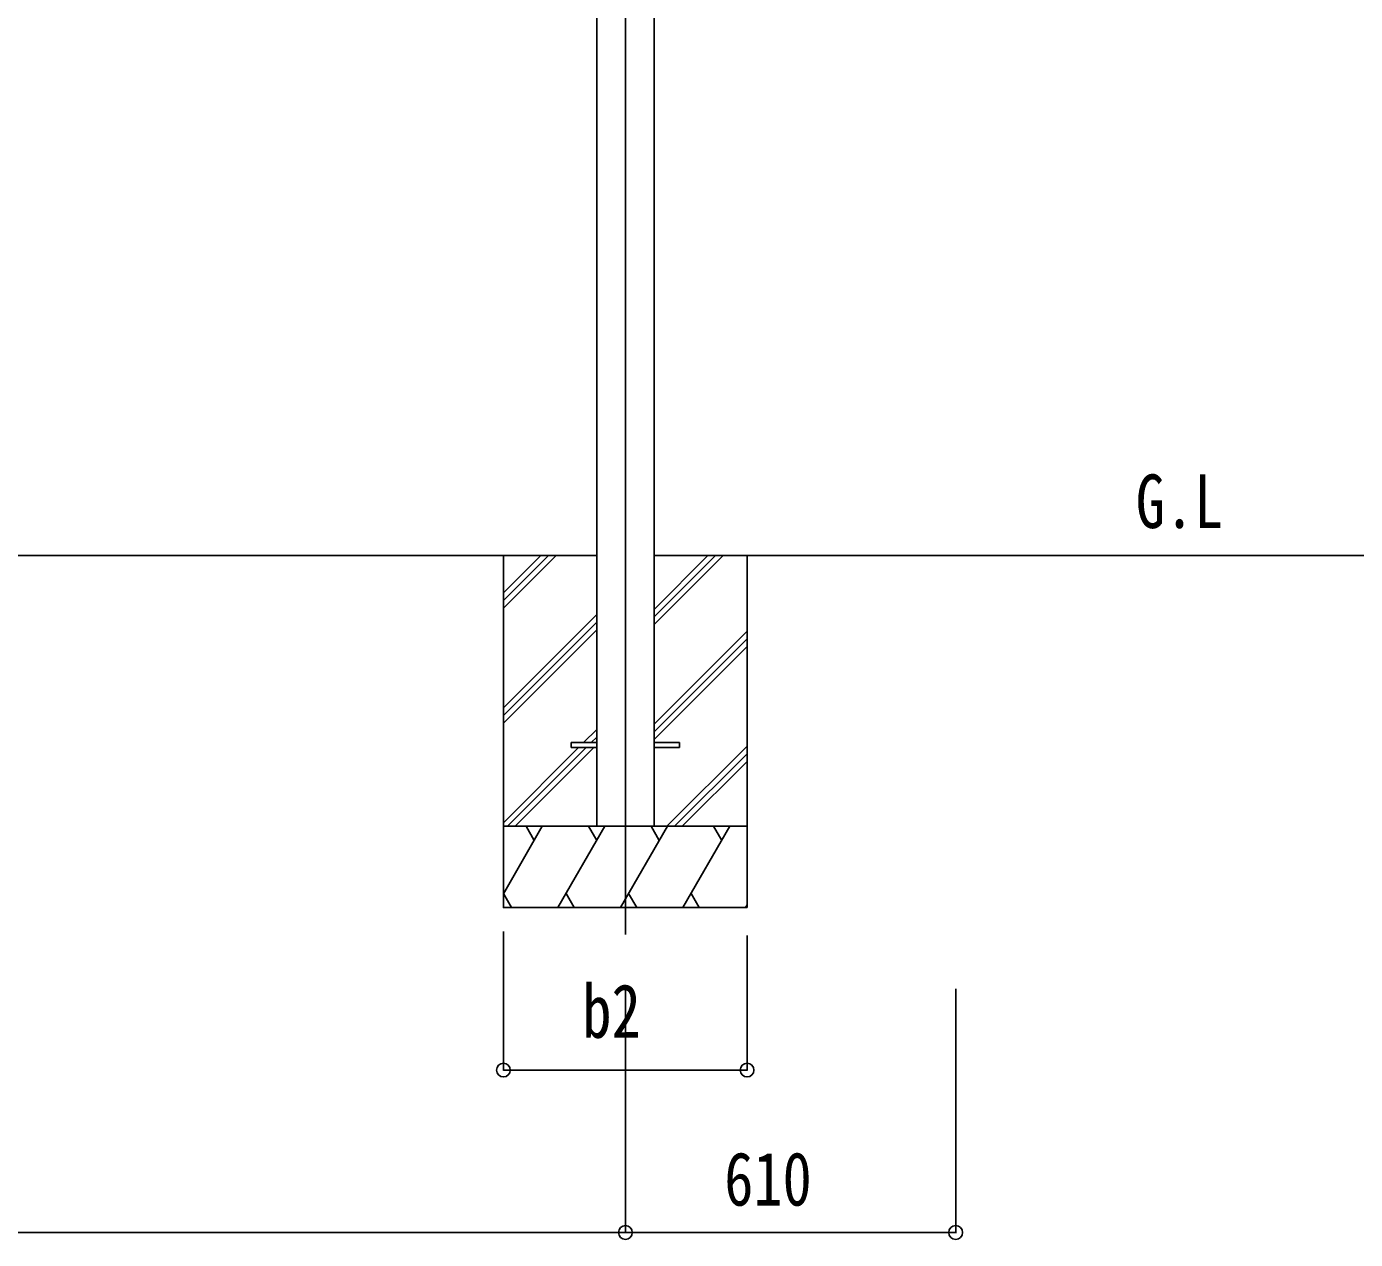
# Model space of a CAD drawing. Units: millimetres, scale not verified. Extents: x -12615 to 12615, y -8910 to 8910.
# Drawn here: x -463 to 1991, y -5478 to -3238 of the extents above; entities that cross this region are included whole.
import ezdxf
from ezdxf.enums import TextEntityAlignment as Align

# ---------------------------------------------------------------- set-up
doc = ezdxf.new("R2010")
doc.units = ezdxf.units.MM
doc.header["$LTSCALE"] = 40
for name, color, linetype in [('0-2_USER1', 3, 'Continuous'), ('0-4_YKK_12', 2, 'Continuous'), ('0-5_YKK_13', 4, 'Continuous'), ('0-6_YKK_A1', 4, 'Continuous'), ('0-7_YKK_D', 6, 'Continuous')]:
    doc.layers.add(name, color=color, linetype=linetype)
doc.styles.add('ＭＳ ゴシック', font='')
doc.styles.get('ＭＳ ゴシック').set_extended_font_data('MS Gothic')

msp = doc.modelspace()

# ---------------------------------------------------------------- linework, layer by layer
at = {"layer": '0-4_YKK_12'}
msp.add_line((643.06, -1919.34), (643.06, -4915), dxfattribs=at)
at = {"layer": '0-5_YKK_13'}
for p, q in [((543.06, -4560.5), (543.06, -4569.5)), ((543.06, -4560.5), (590.06, -4560.5)), ((696.06, -4560.5), (743.06, -4560.5)), ((743.06, -4560.5), (743.06, -4569.5)), ((543.06, -4569.5), (590.06, -4569.5)), ((696.06, -4569.5), (743.06, -4569.5))]:
    msp.add_line(p, q, dxfattribs=at)
at = {"layer": '0-6_YKK_A1'}
for p, q in [((590.06, -2155.34), (590.06, -4715)), ((696.06, -2155.34), (696.06, -4715)), ((590.06, -4215), (-1703.94, -4215)), ((417.86, -4284.18), (487.04, -4215)), ((417.86, -4298.32), (501.18, -4215)), ((417.86, -4312.46), (515.32, -4215)), ((2540.67, -4215), (696.06, -4215)), ((696.06, -4342.63), (823.69, -4215)), ((696.06, -4328.49), (809.55, -4215)), ((696.06, -4314.35), (795.41, -4215)), ((867.86, -4215), (867.86, -4865)), ((417.86, -4496.31), (590.06, -4324.11)), ((417.86, -4510.45), (590.06, -4338.25)), ((417.86, -4524.59), (590.06, -4352.4)), ((696.06, -4526.48), (867.86, -4354.68)), ((696.06, -4540.62), (867.86, -4368.82)), ((696.06, -4554.76), (867.86, -4382.96)), ((565.8, -4560.5), (590.06, -4536.24)), ((579.94, -4560.5), (590.06, -4550.38)), ((417.86, -4708.44), (556.8, -4569.5)), ((425.44, -4715), (570.94, -4569.5)), ((439.59, -4715), (585.09, -4569.5)), ((719.67, -4715), (867.86, -4566.81)), ((733.81, -4715), (867.86, -4580.95)), ((747.95, -4715), (867.86, -4595.09)), ((867.86, -4715), (417.86, -4715)), ((417.86, -4839.39), (489.68, -4715)), ((474.68, -4740.98), (459.68, -4715)), ((518.55, -4865), (605.15, -4715)), ((590.15, -4740.98), (575.15, -4715)), ((634.02, -4865), (720.62, -4715)), ((705.62, -4740.98), (690.62, -4715)), ((749.49, -4865), (836.09, -4715)), ((821.09, -4740.98), (806.09, -4715)), ((418.07, -4839.02), (433.07, -4865)), ((533.55, -4839.02), (548.55, -4865)), ((649.02, -4839.02), (664.01, -4865)), ((764.49, -4839.02), (779.48, -4865)), ((864.96, -4865), (867.86, -4859.97))]:
    msp.add_line(p, q, dxfattribs=at)
msp.add_lwpolyline([(417.86, -4215), (417.86, -4865), (867.86, -4865)], dxfattribs=at)
at = {"layer": '0-7_YKK_D'}
for p, q in [((417.86, -4909.12), (417.86, -5166)), ((867.86, -4916.41), (867.86, -5166)), ((643.06, -5015), (643.06, -5466)), ((643.06, -5015), (643.06, -5466)), ((1253.06, -5015), (1253.06, -5466)), ((417.86, -5165), (867.86, -5165)), ((-1756.94, -5465), (643.06, -5465)), ((643.06, -5465), (1253.06, -5465))]:
    msp.add_line(p, q, dxfattribs=at)
for centre in [(417.86, -5165), (867.86, -5165), (643.06, -5465), (643.06, -5465), (1253.06, -5465)]:
    msp.add_circle(centre, 12.75, dxfattribs=at)

# ---------------------------------------------------------------- texts
at = {"layer": '0-2_USER1', "style": 'ＭＳ ゴシック', "width": 0.8}
msp.add_text('G.L', height=98.97, dxfattribs=at).set_placement((1585.67, -4193.91), align=Align.BOTTOM_LEFT)
at = {"layer": '0-7_YKK_D', "style": 'ＭＳ ゴシック', "width": 0.8}
for s, p in [('b2', (563.66, -5135)), ('610', (825.66, -5445))]:
    msp.add_text(s, height=98.97, dxfattribs=at).set_placement(p, align=Align.BOTTOM_LEFT)

doc.saveas('drawing.dxf')
